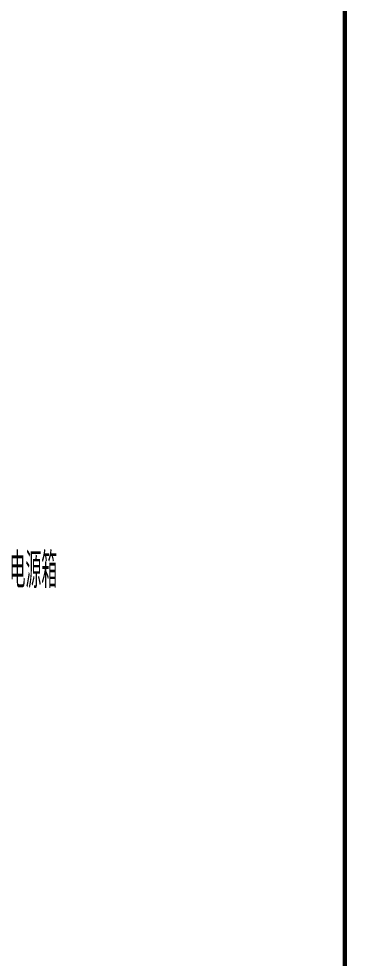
# Model space of a CAD drawing. Extents: x 776418 to 2076422, y -1170708 to 498544.
# Drawn here: x 1232497 to 1236335, y -726568 to -715926 of the extents above; entities that cross this region are included whole.
import ezdxf

# ---------------------------------------------------------------- set-up
doc = ezdxf.new("R2010")
doc.units = 0
doc.header["$LTSCALE"] = 1000
doc.header["$MEASUREMENT"] = 0
doc.layers.get('0').update_dxf_attribs({"linetype": 'CONTINUOUS'})
doc.layers.add('D-TEXT', color=7, linetype='CONTINUOUS')
doc.layers.add('SHEET_LINE', color=6, linetype='CONTINUOUS')
doc.styles.add('_HZTXT', font='txt.shx', dxfattribs={"width": 0.8, "bigfont": 'HZTXT.shx'})

# ---------------------------------------------------------------- blocks, each defined once
blk = doc.blocks.new('A$C51FB5BAD')
at = {"layer": 'SHEET_LINE', "const_width": 50}
blk.add_lwpolyline([(-6500, -57400), (0, -57400), (0, -6150), (-6500, -6150)], close=True, dxfattribs=at)

msp = doc.modelspace()

# ---------------------------------------------------------------- block references
msp.add_blockref('A$C51FB5BAD', (1242693.365949128, -700704.8051493096))

# ---------------------------------------------------------------- texts
at = {"layer": 'D-TEXT', "style": '_HZTXT', "width": 0.45}
msp.add_text('WDZ-BYJ-2x1.5 SC15 CC WC 至风机房电源箱', height=400, dxfattribs=at).set_placement((1227736.72280745, -722375.4778328217))

doc.saveas('drawing.dxf')
